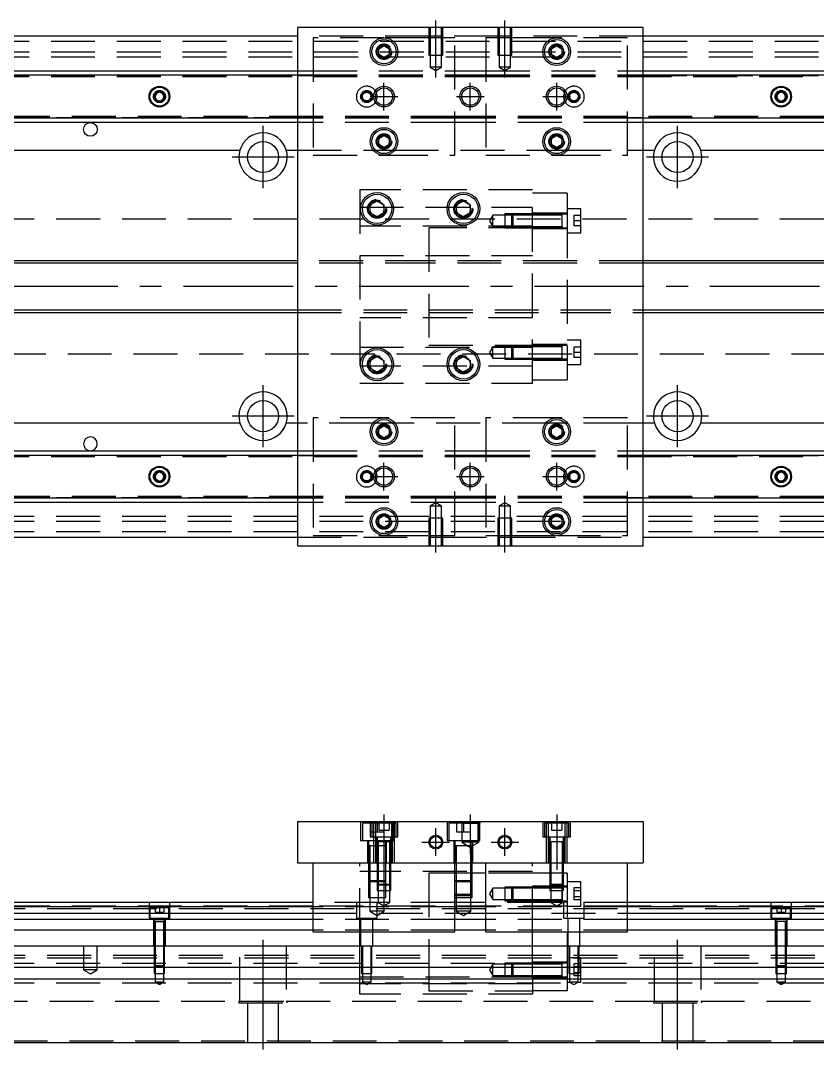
# Model space of a CAD drawing. Extents: x -11 to 902, y -261 to 77.
# Drawn here: x 219.8 to 450.5, y -220.8 to 77 of the extents above; entities that cross this region are included whole.
import ezdxf

# ---------------------------------------------------------------- set-up
doc = ezdxf.new("R2010")
doc.units = 0
doc.linetypes.add('CENTER', pattern=[50.8, 31.75, -6.35, 6.35, -6.35])
doc.linetypes.add('DASHED', pattern=[19.05, 12.7, -6.35])
doc.layers.get('0').update_dxf_attribs({"linetype": 'CONTINUOUS'})
doc.layers.add('CENTER', color=1, linetype='CENTER')

msp = doc.modelspace()

# ---------------------------------------------------------------- linework, layer by layer
at = {"color": 7, "linetype": 'CONTINUOUS'}
for p, q in [((400, 75), (300, 75)), ((300, 75), (300, -75)), ((400, -75), (400, 75)), ((300, 72.5), (0, 72.5)), ((700, 72.5), (400, 72.5)), ((323.5, 68.866026), (325, 69.73205)), ((323.5, 67.133974), (323.5, 68.866026)), ((325, 69.73205), (326.5, 68.866026)), ((326.5, 68.866026), (326.5, 67.133974)), ((373.5, 68.866026), (375, 69.73205)), ((373.5, 67.133974), (373.5, 68.866026)), ((375, 69.73205), (376.5, 68.866026)), ((376.5, 68.866026), (376.5, 67.133974)), ((325, 66.26795), (323.5, 67.133974)), ((326.5, 67.133974), (325, 66.26795)), ((375, 66.26795), (373.5, 67.133974)), ((376.5, 67.133974), (375, 66.26795)), ((0, 62.5), (300, 62.5)), ((0, 61.247728), (300, 61.247728)), ((400, 62.5), (700, 62.5)), ((400, 61.247728), (700, 61.247728)), ((258.75, 55.721688), (260, 56.443376)), ((258.75, 54.278312), (258.75, 55.721688)), ((260, 53.556624), (258.75, 54.278312)), ((260, 56.443376), (261.25, 55.721688)), ((261.25, 54.278312), (260, 53.556624)), ((261.25, 55.721688), (261.25, 54.278312)), ((438.75, 55.721688), (440, 56.443376)), ((438.75, 54.278312), (438.75, 55.721688)), ((440, 53.556624), (438.75, 54.278312)), ((440, 56.443376), (441.25, 55.721688)), ((441.25, 54.278312), (440, 53.556624)), ((441.25, 55.721688), (441.25, 54.278312)), ((300, 48.752272), (0, 48.752272)), ((700, 48.752272), (400, 48.752272)), ((300, 47.5), (0, 47.5)), ((700, 47.5), (400, 47.5)), ((323.5, 42.866026), (325, 43.73205)), ((323.5, 41.133974), (323.5, 42.866026)), ((325, 43.73205), (326.5, 42.866026)), ((326.5, 42.866026), (326.5, 41.133974)), ((373.5, 42.866026), (375, 43.73205)), ((373.5, 41.133974), (373.5, 42.866026)), ((375, 43.73205), (376.5, 42.866026)), ((376.5, 42.866026), (376.5, 41.133974)), ((176.708204, 39.5), (283.291796, 39.5)), ((296.708204, 39.5), (300, 39.5)), ((325, 40.26795), (323.5, 41.133974)), ((326.5, 41.133974), (325, 40.26795)), ((375, 40.26795), (373.5, 41.133974)), ((376.5, 41.133974), (375, 40.26795)), ((400, 39.5), (403.291796, 39.5)), ((416.708204, 39.5), (523.291796, 39.5)), ((321, 23.6547), (323, 24.809402)), ((323, 24.809402), (325, 23.6547)), ((346, 23.6547), (348, 24.809402)), ((348, 24.809402), (350, 23.6547)), ((321, 21.3453), (321, 23.6547)), ((323, 20.190598), (321, 21.3453)), ((325, 21.3453), (323, 20.190598)), ((325, 23.6547), (325, 21.3453)), ((346, 21.3453), (346, 23.6547)), ((348, 20.190598), (346, 21.3453)), ((350, 21.3453), (348, 20.190598)), ((350, 23.6547), (350, 21.3453)), ((300, 7.5), (40.5, 7.5)), ((650, 7.5), (400, 7.5)), ((40.5, -7.5), (300, -7.5)), ((400, -7.5), (650, -7.5)), ((321, -21.3453), (323, -20.190598)), ((323, -20.190598), (325, -21.3453)), ((346, -21.3453), (348, -20.190598)), ((348, -20.190598), (350, -21.3453)), ((321, -23.6547), (321, -21.3453)), ((323, -24.809402), (321, -23.6547)), ((325, -23.6547), (323, -24.809402)), ((325, -21.3453), (325, -23.6547)), ((346, -23.6547), (346, -21.3453)), ((348, -24.809402), (346, -23.6547)), ((350, -23.6547), (348, -24.809402)), ((350, -21.3453), (350, -23.6547)), ((283.291796, -39.5), (176.708204, -39.5)), ((300, -39.5), (296.708204, -39.5)), ((323.5, -41.133974), (325, -40.26795)), ((323.5, -42.866026), (323.5, -41.133974)), ((325, -40.26795), (326.5, -41.133974)), ((326.5, -41.133974), (326.5, -42.866026)), ((373.5, -41.133974), (375, -40.26795)), ((373.5, -42.866026), (373.5, -41.133974)), ((375, -40.26795), (376.5, -41.133974)), ((376.5, -41.133974), (376.5, -42.866026)), ((403.291796, -39.5), (400, -39.5)), ((523.291796, -39.5), (416.708204, -39.5)), ((325, -43.73205), (323.5, -42.866026)), ((326.5, -42.866026), (325, -43.73205)), ((375, -43.73205), (373.5, -42.866026)), ((376.5, -42.866026), (375, -43.73205)), ((0, -47.5), (300, -47.5)), ((400, -47.5), (700, -47.5)), ((0, -48.752272), (300, -48.752272)), ((400, -48.752272), (700, -48.752272)), ((258.75, -54.278312), (260, -53.556624)), ((260, -53.556624), (261.25, -54.278312)), ((438.75, -54.278312), (440, -53.556624)), ((440, -53.556624), (441.25, -54.278312)), ((258.75, -55.721688), (258.75, -54.278312)), ((260, -56.443376), (258.75, -55.721688)), ((261.25, -55.721688), (260, -56.443376)), ((261.25, -54.278312), (261.25, -55.721688)), ((438.75, -55.721688), (438.75, -54.278312)), ((440, -56.443376), (438.75, -55.721688)), ((441.25, -55.721688), (440, -56.443376)), ((441.25, -54.278312), (441.25, -55.721688)), ((300, -61.247728), (0, -61.247728)), ((300, -62.5), (0, -62.5)), ((700, -61.247728), (400, -61.247728)), ((700, -62.5), (400, -62.5)), ((323.5, -67.133974), (325, -66.26795)), ((323.5, -68.866026), (323.5, -67.133974)), ((325, -66.26795), (326.5, -67.133974)), ((326.5, -67.133974), (326.5, -68.866026)), ((373.5, -67.133974), (375, -66.26795)), ((373.5, -68.866026), (373.5, -67.133974)), ((375, -66.26795), (376.5, -67.133974)), ((376.5, -67.133974), (376.5, -68.866026)), ((325, -69.73205), (323.5, -68.866026)), ((326.5, -68.866026), (325, -69.73205)), ((375, -69.73205), (373.5, -68.866026)), ((376.5, -68.866026), (375, -69.73205)), ((0, -72.5), (300, -72.5)), ((400, -72.5), (700, -72.5)), ((300, -75), (400, -75)), ((300, -154.8), (400, -154.8)), ((300, -154.8), (300, -166.8)), ((400, -154.8), (400, -166.8)), ((300, -166.8), (400, -166.8)), ((304.5, -186.8), (304.5, -166.8)), ((345.5, -186.8), (345.5, -166.8)), ((354.5, -186.8), (354.5, -166.8)), ((395.5, -186.8), (395.5, -166.8)), ((304.5, -178.3), (0, -178.3)), ((354.5, -178.3), (345.5, -178.3)), ((700, -178.3), (395.5, -178.3)), ((304.5, -179.552272), (0, -179.552272)), ((0, -181.32668), (304.5, -181.32668)), ((354.5, -179.552272), (345.5, -179.552272)), ((345.5, -181.32668), (354.5, -181.32668)), ((700, -179.552272), (395.5, -179.552272)), ((395.5, -181.32668), (700, -181.32668)), ((304.5, -183.223076), (0, -183.223076)), ((354.5, -183.223076), (345.5, -183.223076)), ((700, -183.223076), (395.5, -183.223076)), ((304.5, -186.277372), (0, -186.277372)), ((304.5, -186.8), (345.5, -186.8)), ((354.5, -186.277372), (345.5, -186.277372)), ((354.5, -186.8), (395.5, -186.8)), ((700, -186.277372), (395.5, -186.277372)), ((0, -190.8), (700, -190.8)), ((700, -197.1), (0, -197.1)), ((700, -200.5), (0, -200.5)), ((0, -218.8), (700, -218.8))]:
    msp.add_line(p, q, dxfattribs=at)
at = {"color": 3, "linetype": 'DASHED'}
for p, q in [((338.000006, 75), (338.000006, 67)), ((338.35, 75), (338.35, 67)), ((341.65, 67), (341.65, 75)), ((341.999994, 67), (341.999994, 75)), ((358.000006, 75), (358.000006, 67)), ((358.35, 75), (358.35, 67)), ((361.65, 67), (361.65, 75)), ((361.999994, 67), (361.999994, 75)), ((338.000006, 72.5), (300, 72.5)), ((304.5, 72), (304.5, 38)), ((325, 72), (304.5, 72)), ((338.000006, 72), (325, 72)), ((341.999994, 72.5), (338.000006, 72.5)), ((341.999994, 72), (338.000006, 72)), ((358.000006, 72.5), (341.999994, 72.5)), ((345.5, 72), (341.999994, 72)), ((345.5, 38), (345.5, 72)), ((354.5, 72), (354.5, 38)), ((358.000006, 72), (354.5, 72)), ((361.999994, 72.5), (358.000006, 72.5)), ((361.999994, 72), (358.000006, 72)), ((400, 72.5), (361.999994, 72.5)), ((375, 72), (361.999994, 72)), ((395.5, 72), (375, 72)), ((395.5, 38), (395.5, 72)), ((0, 71), (700, 71)), ((0, 68), (700, 68)), ((0, 66.5), (700, 66.5)), ((326.973226, 68.326156), (327, 68)), ((338.000006, 67), (341.999994, 67)), ((338.35, 67), (338.35, 63.5)), ((341.65, 63.5), (341.65, 67)), ((358.000006, 67), (361.999994, 67)), ((358.35, 67), (358.35, 63.5)), ((361.65, 63.5), (361.65, 67)), ((376.973226, 68.326156), (377, 68)), ((341.65, 63.5), (338.35, 63.5)), ((338.35, 63.5), (340, 62.547372)), ((340, 62.547372), (341.65, 63.5)), ((361.65, 63.5), (358.35, 63.5)), ((358.35, 63.5), (360, 62.547372)), ((360, 62.547372), (361.65, 63.5)), ((0, 61.1147), (300, 61.1147)), ((0, 61.1), (304.5, 61.1)), ((0, 60.8), (304.5, 60.8)), ((300, 62.5), (304.5, 62.5)), ((300, 61.247728), (304.5, 61.247728)), ((300, 61.1147), (304.5, 61.1147)), ((304.5, 62.5), (345.5, 62.5)), ((304.5, 61.247728), (345.5, 61.247728)), ((304.5, 61.1147), (345.5, 61.1147)), ((304.5, 61.1), (345.5, 61.1)), ((304.5, 60.8), (345.5, 60.8)), ((345.5, 62.5), (354.5, 62.5)), ((345.5, 61.247728), (354.5, 61.247728)), ((345.5, 61.1147), (354.5, 61.1147)), ((345.5, 61.1), (354.5, 61.1)), ((345.5, 60.8), (354.5, 60.8)), ((354.5, 62.5), (395.5, 62.5)), ((354.5, 61.247728), (395.5, 61.247728)), ((354.5, 61.1147), (395.5, 61.1147)), ((354.5, 61.1), (395.5, 61.1)), ((354.5, 60.8), (395.5, 60.8)), ((395.5, 62.5), (400, 62.5)), ((395.5, 61.247728), (400, 61.247728)), ((395.5, 61.1147), (400, 61.1147)), ((395.5, 61.1), (700, 61.1)), ((395.5, 60.8), (700, 60.8)), ((400, 61.1147), (700, 61.1147)), ((258.5, 55), (258.52041, 55.24661)), ((441.477374, 55.25955), (441.5, 55)), ((304.5, 49.2), (0, 49.2)), ((304.5, 48.9), (0, 48.9)), ((300, 48.8853), (0, 48.8853)), ((304.5, 48.8853), (300, 48.8853)), ((304.5, 48.752272), (300, 48.752272)), ((345.5, 49.2), (304.5, 49.2)), ((345.5, 48.9), (304.5, 48.9)), ((345.5, 48.8853), (304.5, 48.8853)), ((345.5, 48.752272), (304.5, 48.752272)), ((354.5, 49.2), (345.5, 49.2)), ((354.5, 48.9), (345.5, 48.9)), ((354.5, 48.8853), (345.5, 48.8853)), ((354.5, 48.752272), (345.5, 48.752272)), ((395.5, 49.2), (354.5, 49.2)), ((395.5, 48.9), (354.5, 48.9)), ((395.5, 48.8853), (354.5, 48.8853)), ((395.5, 48.752272), (354.5, 48.752272)), ((700, 49.2), (395.5, 49.2)), ((700, 48.9), (395.5, 48.9)), ((400, 48.8853), (395.5, 48.8853)), ((400, 48.752272), (395.5, 48.752272)), ((700, 48.8853), (400, 48.8853)), ((304.5, 47.5), (300, 47.5)), ((345.5, 47.5), (304.5, 47.5)), ((354.5, 47.5), (345.5, 47.5)), ((395.5, 47.5), (354.5, 47.5)), ((400, 47.5), (395.5, 47.5)), ((326.973226, 42.326156), (327, 42)), ((373, 42), (373.030168, 42.346066)), ((300, 39.5), (321.877502, 39.5)), ((321.877502, 39.5), (322.55051, 39.5)), ((322.55051, 39.5), (327.44949, 39.5)), ((327.44949, 39.5), (328.122498, 39.5)), ((328.122498, 39.5), (371.877502, 39.5)), ((371.877502, 39.5), (372.55051, 39.5)), ((372.55051, 39.5), (377.44949, 39.5)), ((377.44949, 39.5), (378.122498, 39.5)), ((378.122498, 39.5), (395.5, 39.5)), ((395.5, 39.5), (400, 39.5)), ((304.5, 38), (325, 38)), ((325, 38), (345.5, 38)), ((354.5, 38), (375, 38)), ((375, 38), (395.5, 38)), ((318, 28), (318, -28)), ((368, 28), (318, 28)), ((368, -28), (368, 28)), ((378, 27), (368, 27)), ((378, 27), (378, 20.976176)), ((318, 23), (368, 23)), ((325.483582, 22.786038), (325.5, 22.5)), ((350.483582, 22.786038), (350.5, 22.5)), ((360, 21.052554), (360, 17.052564)), ((362.35, 21.052554), (360, 21.052554)), ((362.35, 21.052558), (362, 20.702558)), ((362.35, 21.052558), (362.35, 17.052558)), ((368, 21.052554), (362.35, 21.052554)), ((378, 21.302558), (368, 21.302558)), ((376.605, 21.052558), (368, 21.052556)), ((378, 20.976176), (368, 20.976176)), ((378, 21.052558), (376.595, 21.052558)), ((376.6, 17.052554), (376.6, 21.052564)), ((376.6, 17.052554), (376.6, 21.052564)), ((376.6, 20.702558), (376.6, 21.052564)), ((376.6, 20.836098), (376.6, 21.052558)), ((376.6, 21.052558), (376.6, 20.835892)), ((382, 22.552558), (378, 22.552558)), ((378, 20.976176), (378, -20.976176)), ((382, 15.552558), (382, 22.552558)), ((700, 19.5), (61.969694, 19.5)), ((356.5, 20.702558), (355.547372, 19.052558)), ((355.547372, 19.052558), (356.5, 17.402558)), ((356.5, 17.402558), (356.5, 20.702558)), ((360, 20.702558), (356.5, 20.702558)), ((362, 20.702558), (360, 20.702558)), ((362, 17.402558), (362, 20.702558)), ((368, 20.702558), (362, 20.702558)), ((368, 20.702558), (362, 20.702558)), ((376.6, 20.702558), (368, 20.702558)), ((376.6, 17.26902), (376.6, 20.836098)), ((376.6, 17.402558), (376.6, 20.702558)), ((380, 20.552558), (380, 19.052558)), ((382, 20.552558), (380, 20.552558)), ((382, 19.052558), (380, 19.052558)), ((380, 19.052558), (380, 17.552558)), ((368, 17.5), (318, 17.5)), ((338, 17), (338, -17)), ((368, 17), (338, 17)), ((356.5, 17.402558), (360, 17.402558)), ((360, 17.402558), (362, 17.402558)), ((360, 17.052564), (362.35, 17.052564)), ((362, 17.402558), (368, 17.402558)), ((362, 17.402558), (362.35, 17.052558)), ((362, 17.402558), (368, 17.402558)), ((362.35, 17.052564), (368, 17.052564)), ((368, 17.402558), (376.6, 17.402558)), ((368, 17.052562), (376.605, 17.052558)), ((368, 16.802558), (378, 16.802558)), ((376.595, 17.052558), (378, 17.052558)), ((376.6, 17.052554), (376.6, 17.402558)), ((376.6, 17.269268), (376.6, 17.052558)), ((376.6, 17.052558), (376.6, 17.26902)), ((378, 15.552558), (382, 15.552558)), ((382, 17.552558), (380, 17.552558)), ((318, 9), (368, 9)), ((338, 7.5), (300, 7.5)), ((338, 6.75), (300, 6.75)), ((378, 7.5), (338, 7.5)), ((378, 6.75), (338, 6.75)), ((400, 7.5), (378, 7.5)), ((400, 6.75), (378, 6.75)), ((300, -6.75), (338, -6.75)), ((300, -7.5), (338, -7.5)), ((338, -6.75), (378, -6.75)), ((338, -7.5), (378, -7.5)), ((378, -6.75), (400, -6.75)), ((378, -7.5), (400, -7.5)), ((368, -9), (318, -9)), ((318, -17.5), (368, -17.5)), ((338, -17), (368, -17)), ((356.5, -17.402558), (355.547372, -19.052558)), ((356.5, -20.702558), (356.5, -17.402558)), ((360, -17.402558), (356.5, -17.402558)), ((360, -17.052564), (360, -21.052554)), ((362.35, -17.052564), (360, -17.052564)), ((362, -17.402558), (360, -17.402558)), ((362.35, -17.052558), (362, -17.402558)), ((362, -20.702558), (362, -17.402558)), ((368, -17.402558), (362, -17.402558)), ((368, -17.402558), (362, -17.402558)), ((362.35, -17.052558), (362.35, -21.052558)), ((368, -17.052564), (362.35, -17.052564)), ((378, -16.802558), (368, -16.802558)), ((376.605, -17.052558), (368, -17.052562)), ((376.6, -17.402558), (368, -17.402558)), ((378, -17.052558), (376.595, -17.052558)), ((376.6, -21.052564), (376.6, -17.052554)), ((376.6, -17.402558), (376.6, -17.052554)), ((376.6, -17.26902), (376.6, -17.052558)), ((376.6, -17.052558), (376.6, -17.269226)), ((376.6, -20.836098), (376.6, -17.26902)), ((376.6, -20.702558), (376.6, -17.402558)), ((382, -15.552558), (378, -15.552558)), ((380, -17.552558), (380, -19.052558)), ((382, -17.552558), (380, -17.552558)), ((382, -22.552558), (382, -15.552558)), ((61.969694, -19.5), (700, -19.5)), ((355.547372, -19.052558), (356.5, -20.702558)), ((356.5, -20.702558), (360, -20.702558)), ((360, -20.702558), (362, -20.702558)), ((362, -20.702558), (368, -20.702558)), ((362, -20.702558), (362.35, -21.052558)), ((362, -20.702558), (368, -20.702558)), ((368, -20.702558), (376.6, -20.702558)), ((376.6, -21.052564), (376.6, -20.702558)), ((376.6, -20.83585), (376.6, -21.052558)), ((376.6, -21.052558), (376.6, -20.836098)), ((382, -19.052558), (380, -19.052558)), ((380, -19.052558), (380, -20.552558)), ((382, -20.552558), (380, -20.552558)), ((368, -23), (318, -23)), ((325.483582, -22.213962), (325.5, -22.5)), ((350.483582, -22.213962), (350.5, -22.5)), ((360, -21.052554), (362.35, -21.052554)), ((362.35, -21.052554), (368, -21.052554)), ((378, -20.976176), (368, -20.976176)), ((378, -20.976176), (368, -20.976176)), ((368, -21.052556), (376.605, -21.052558)), ((368, -21.302558), (378, -21.302558)), ((376.595, -21.052558), (378, -21.052558)), ((378, -20.976176), (378, -27)), ((378, -22.552558), (382, -22.552558)), ((318, -28), (368, -28)), ((368, -27), (378, -27)), ((304.5, -38), (304.5, -72)), ((325, -38), (304.5, -38)), ((345.5, -38), (325, -38)), ((345.5, -72), (345.5, -38)), ((375, -38), (354.5, -38)), ((354.5, -38), (354.5, -72)), ((395.5, -38), (375, -38)), ((395.5, -72), (395.5, -38)), ((321.877502, -39.5), (300, -39.5)), ((322.55051, -39.5), (321.877502, -39.5)), ((327.44949, -39.5), (322.55051, -39.5)), ((326.973226, -41.673844), (327, -42)), ((328.122498, -39.5), (327.44949, -39.5)), ((371.877502, -39.5), (328.122498, -39.5)), ((372.55051, -39.5), (371.877502, -39.5)), ((377.44949, -39.5), (372.55051, -39.5)), ((376.973226, -41.673844), (377, -42)), ((378.122498, -39.5), (377.44949, -39.5)), ((395.5, -39.5), (378.122498, -39.5)), ((400, -39.5), (395.5, -39.5)), ((300, -47.5), (304.5, -47.5)), ((304.5, -47.5), (345.5, -47.5)), ((345.5, -47.5), (354.5, -47.5)), ((354.5, -47.5), (395.5, -47.5)), ((395.5, -47.5), (400, -47.5)), ((0, -48.8853), (300, -48.8853)), ((0, -48.9), (304.5, -48.9)), ((0, -49.2), (304.5, -49.2)), ((300, -48.752272), (304.5, -48.752272)), ((300, -48.8853), (304.5, -48.8853)), ((304.5, -48.752272), (345.5, -48.752272)), ((304.5, -48.8853), (345.5, -48.8853)), ((304.5, -48.9), (345.5, -48.9)), ((304.5, -49.2), (345.5, -49.2)), ((345.5, -48.752272), (354.5, -48.752272)), ((345.5, -48.8853), (354.5, -48.8853)), ((345.5, -48.9), (354.5, -48.9)), ((345.5, -49.2), (354.5, -49.2)), ((354.5, -48.752272), (395.5, -48.752272)), ((354.5, -48.8853), (395.5, -48.8853)), ((354.5, -48.9), (395.5, -48.9)), ((354.5, -49.2), (395.5, -49.2)), ((395.5, -48.752272), (400, -48.752272)), ((395.5, -48.8853), (400, -48.8853)), ((395.5, -48.9), (700, -48.9)), ((395.5, -49.2), (700, -49.2)), ((400, -48.8853), (700, -48.8853)), ((258.5, -55), (258.52041, -54.75339)), ((441.477374, -54.74045), (441.5, -55)), ((304.5, -60.8), (0, -60.8)), ((304.5, -61.1), (0, -61.1)), ((300, -61.1147), (0, -61.1147)), ((304.5, -61.1147), (300, -61.1147)), ((304.5, -61.247728), (300, -61.247728)), ((304.5, -62.5), (300, -62.5)), ((345.5, -60.8), (304.5, -60.8)), ((345.5, -61.1), (304.5, -61.1)), ((345.5, -61.1147), (304.5, -61.1147)), ((345.5, -61.247728), (304.5, -61.247728)), ((345.5, -62.5), (304.5, -62.5)), ((354.5, -60.8), (345.5, -60.8)), ((354.5, -61.1), (345.5, -61.1)), ((354.5, -61.1147), (345.5, -61.1147)), ((354.5, -61.247728), (345.5, -61.247728)), ((354.5, -62.5), (345.5, -62.5)), ((395.5, -60.8), (354.5, -60.8)), ((395.5, -61.1), (354.5, -61.1)), ((395.5, -61.1147), (354.5, -61.1147)), ((395.5, -61.247728), (354.5, -61.247728)), ((395.5, -62.5), (354.5, -62.5)), ((700, -60.8), (395.5, -60.8)), ((700, -61.1), (395.5, -61.1)), ((400, -61.1147), (395.5, -61.1147)), ((400, -61.247728), (395.5, -61.247728)), ((400, -62.5), (395.5, -62.5)), ((700, -61.1147), (400, -61.1147)), ((340, -62.547372), (338.35, -63.5)), ((338.35, -63.5), (340, -63.5)), ((338.35, -63.5), (338.35, -67)), ((341.65, -63.5), (340, -62.547372)), ((340, -63.5), (341.65, -63.5)), ((341.65, -67), (341.65, -63.5)), ((360, -62.547372), (358.35, -63.5)), ((358.35, -63.5), (360, -63.5)), ((358.35, -63.5), (358.35, -67)), ((361.65, -63.5), (360, -62.547372)), ((360, -63.5), (361.65, -63.5)), ((361.65, -67), (361.65, -63.5)), ((700, -66.5), (0, -66.5)), ((700, -68), (0, -68)), ((326.973226, -67.673844), (327, -68)), ((341.999994, -67), (338.000006, -67)), ((338.000006, -67), (338.000006, -75)), ((338.35, -67), (338.35, -75)), ((341.65, -75), (341.65, -67)), ((341.999994, -75), (341.999994, -67)), ((361.999994, -67), (358.000006, -67)), ((358.000006, -67), (358.000006, -75)), ((358.35, -67), (358.35, -75)), ((361.65, -75), (361.65, -67)), ((361.999994, -75), (361.999994, -67)), ((376.973226, -67.673844), (377, -68)), ((700, -71), (0, -71)), ((300, -72.5), (338.000006, -72.5)), ((304.5, -72), (325, -72)), ((325, -72), (338.000006, -72)), ((338.000006, -72), (341.999994, -72)), ((338.000006, -72.5), (341.999994, -72.5)), ((341.999994, -72), (345.5, -72)), ((341.999994, -72.5), (358.000006, -72.5)), ((354.5, -72), (358.000006, -72)), ((358.000006, -72), (361.999994, -72)), ((358.000006, -72.5), (361.999994, -72.5)), ((361.999994, -72), (375, -72)), ((361.999994, -72.5), (400, -72.5)), ((375, -72), (395.5, -72)), ((318.25, -154.8), (318.25, -160.3)), ((321, -154.8), (321, -159.3)), ((322.000006, -154.8), (322.000006, -155.3)), ((322.5, -154.8), (322.5, -166.8)), ((327.5, -166.8), (327.5, -154.8)), ((327.75, -160.3), (327.75, -154.8)), ((327.999994, -155.3), (327.999994, -154.8)), ((329, -159.3), (329, -154.8)), ((343.25, -154.8), (343.25, -160.3)), ((347.5, -155.3), (347, -154.8)), ((352.5, -155.3), (353, -154.8)), ((352.75, -160.3), (352.75, -154.8)), ((371, -154.8), (371, -159.3)), ((372.000006, -154.8), (372.000006, -155.3)), ((372.5, -154.8), (372.5, -166.8)), ((377.5, -166.8), (377.5, -154.8)), ((377.999994, -155.3), (377.999994, -154.8)), ((379, -159.3), (379, -154.8)), ((321.5, -155.3), (318.75, -155.3)), ((318.75, -155.3), (318.75, -160.3)), ((321, -157.8), (323, -157.8)), ((328.5, -155.3), (321.5, -155.3)), ((321.5, -155.3), (321.5, -159.3)), ((322.000006, -155.3), (322.000006, -159.3)), ((323, -155.3), (323, -157.8)), ((323, -157.8), (325, -157.8)), ((323.5, -155.3), (323.5, -157.3)), ((323.5, -157.3), (325, -157.3)), ((325, -155.3), (325, -157.3)), ((325, -157.3), (326.5, -157.3)), ((325, -157.3), (325, -157.8)), ((326.5, -155.3), (326.5, -157.3)), ((327.25, -159.3), (327.25, -155.3)), ((327.999994, -159.3), (327.999994, -155.3)), ((328.5, -159.3), (328.5, -155.3)), ((352.25, -155.3), (343.75, -155.3)), ((343.75, -155.3), (343.75, -160.3)), ((346, -155.3), (346, -157.8)), ((346, -157.8), (348, -157.8)), ((347.5, -155.3), (347.5, -160.8)), ((347.5, -155.3), (352.5, -155.3)), ((348, -155.3), (348, -157.8)), ((348, -157.8), (350, -157.8)), ((350, -155.3), (350, -157.8)), ((352.25, -160.3), (352.25, -155.3)), ((352.5, -160.8), (352.5, -155.3)), ((378.5, -155.3), (371.5, -155.3)), ((371.5, -155.3), (371.5, -159.3)), ((372.000006, -155.3), (372.000006, -159.3)), ((373.5, -155.3), (373.5, -157.3)), ((373.5, -157.3), (375, -157.3)), ((375, -155.3), (375, -157.3)), ((375, -157.3), (376.5, -157.3)), ((376.5, -155.3), (376.5, -157.3)), ((377.999994, -159.3), (377.999994, -155.3)), ((378.5, -159.3), (378.5, -155.3)), ((318.25, -160.3), (327.75, -160.3)), ((320.25, -160.3), (320.25, -166.8)), ((320.5, -160.3), (320.5, -161.9)), ((321, -159.3), (329, -159.3)), ((322.000006, -159.3), (322.000006, -166.8)), ((322.75, -159.3), (322.75, -166.8)), ((327.000006, -160.7), (322.999994, -160.7)), ((327.000006, -160.7), (322.999994, -160.7)), ((327.000006, -160.7), (322.999994, -160.7)), ((323, -159.3), (323, -160.7)), ((323, -160.695), (323, -160.7)), ((323.216708, -160.7), (323, -160.7)), ((323, -160.7), (323, -166.8)), ((323, -160.7), (323, -160.705)), ((326.783332, -160.7), (323.216708, -160.7)), ((323.35, -160.7), (323.35, -166.8)), ((325.5, -160.7), (325.5, -160.3)), ((325.5, -161.9), (325.5, -160.7)), ((325.75, -166.8), (325.75, -160.3)), ((326.65, -166.8), (326.65, -160.7)), ((327, -160.7), (326.783332, -160.7)), ((327, -160.7), (327, -159.3)), ((327, -160.7), (327, -160.695)), ((327, -166.8), (327, -160.7)), ((327, -160.705), (327, -160.7)), ((327.25, -166.8), (327.25, -159.3)), ((327.999994, -166.8), (327.999994, -159.3)), ((343.25, -160.3), (352.75, -160.3)), ((345.25, -160.3), (345.25, -166.8)), ((345.5, -160.3), (345.5, -161.9)), ((352.5, -160.8), (347.5, -160.8)), ((347.5, -160.8), (350, -162.243376)), ((350, -162.243376), (352.5, -160.8)), ((350.5, -161.9), (350.5, -160.3)), ((350.75, -166.8), (350.75, -160.3)), ((371, -159.3), (379, -159.3)), ((372.000006, -159.3), (372.000006, -166.8)), ((372.75, -159.3), (372.75, -166.8)), ((377.000006, -160.7), (372.999994, -160.7)), ((377.000006, -160.7), (372.999994, -160.7)), ((377.000006, -160.7), (372.999994, -160.7)), ((377.000006, -160.7), (372.999994, -160.7)), ((373, -159.3), (373, -160.7)), ((373, -160.695), (373, -160.7)), ((373, -160.7), (373.216462, -160.7)), ((373.216708, -160.7), (373, -160.7)), ((373, -160.7), (373, -160.705)), ((373, -160.7), (373, -166.8)), ((376.783332, -160.7), (373.216708, -160.7)), ((373.35, -160.7), (373.35, -166.8)), ((376.65, -166.8), (376.65, -160.7)), ((377, -160.7), (376.783332, -160.7)), ((376.783538, -160.7), (377, -160.7)), ((377, -160.7), (377, -159.3)), ((377, -160.7), (377, -160.695)), ((377, -160.705), (377, -160.7)), ((377, -166.8), (377, -160.7)), ((377.25, -166.8), (377.25, -159.3)), ((377.999994, -166.8), (377.999994, -159.3)), ((325.500006, -161.9), (320.499994, -161.9)), ((322.000006, -161.9), (320.499994, -161.9)), ((320.5, -161.895), (320.5, -161.9)), ((320.5, -161.9), (320.757448, -161.9)), ((320.757468, -161.9), (320.5, -161.9)), ((320.5, -161.9), (320.5, -161.905)), ((320.5, -161.9), (320.5, -166.8)), ((321.999766, -161.9), (320.757468, -161.9)), ((320.9, -161.9), (320.9, -166.8)), ((323, -161.9), (321.999766, -161.9)), ((323, -161.9), (322.000006, -161.9)), ((323.35, -161.9), (323, -161.9)), ((323.350064, -161.9), (323, -161.9)), ((325.500006, -161.9), (323.35, -161.9)), ((325.242552, -161.9), (323.350064, -161.9)), ((325.1, -166.8), (325.1, -161.9)), ((325.5, -161.9), (325.242552, -161.9)), ((325.242602, -161.9), (325.5, -161.9)), ((325.5, -161.9), (325.5, -161.895)), ((325.5, -161.905), (325.5, -161.9)), ((325.5, -166.8), (325.5, -161.9)), ((350.500006, -161.9), (345.499994, -161.9)), ((350.500006, -161.9), (345.499994, -161.9)), ((345.5, -161.895), (345.5, -161.9)), ((345.5, -161.9), (345.757448, -161.9)), ((345.757468, -161.9), (345.5, -161.9)), ((345.5, -161.9), (345.5, -166.8)), ((345.5, -161.9), (345.5, -161.905)), ((350.242552, -161.9), (345.757468, -161.9)), ((345.9, -161.9), (345.9, -166.8)), ((350.1, -166.8), (350.1, -161.9)), ((350.5, -161.9), (350.242552, -161.9)), ((350.242602, -161.9), (350.5, -161.9)), ((350.5, -161.9), (350.5, -161.895)), ((350.5, -166.8), (350.5, -161.9)), ((350.5, -161.905), (350.5, -161.9)), ((318, -186.8), (318, -166.8)), ((368, -169.3), (318, -169.3)), ((320.5, -166.8), (320.5, -171.9)), ((320.500006, -166.8), (320.500006, -171.900006)), ((320.9, -166.8), (320.9, -172.3)), ((323, -166.8), (323, -172.95)), ((323.000006, -166.8), (323.000002, -172.95)), ((323.35, -166.8), (323.35, -173.3)), ((325.1, -172.3), (325.1, -166.8)), ((325.499994, -171.900006), (325.499994, -166.8)), ((325.5, -171.9), (325.5, -166.8)), ((326.65, -173.3), (326.65, -166.8)), ((326.999998, -172.95), (326.999994, -166.8)), ((327, -172.95), (327, -166.8)), ((345.9, -166.8), (345.9, -172.3)), ((350.1, -172.3), (350.1, -166.8)), ((350.499994, -171.900006), (350.499994, -166.8)), ((350.5, -171.9), (350.5, -166.8)), ((368, -186.8), (368, -166.8)), ((373, -166.8), (373, -172.95)), ((373.000006, -166.8), (373.000006, -172.950006)), ((373.35, -166.8), (373.35, -173.3)), ((376.65, -173.3), (376.65, -166.8)), ((376.999994, -172.950006), (376.999994, -166.8)), ((377, -172.95), (377, -166.8)), ((320.5, -171.9), (323, -171.9)), ((320.5, -171.9), (320.9, -172.3)), ((320.500006, -171.900006), (320.500006, -176.8)), ((323, -172.3), (320.9, -172.3)), ((320.9, -172.3), (320.9, -176.8)), ((323, -171.9), (323.35, -171.9)), ((323.35, -172.3), (323, -172.3)), ((323.35, -171.9), (325.5, -171.9)), ((325.1, -172.3), (323.35, -172.3)), ((325.1, -172.3), (325.5, -171.9)), ((325.1, -176.8), (325.1, -172.3)), ((325.499994, -173.3), (325.499994, -171.900006)), ((338, -169.8), (338, -200.5)), ((345.5, -169.8), (338, -169.8)), ((345.9, -169.8), (345.5, -169.8)), ((345.5, -171.9), (350.5, -171.9)), ((345.5, -171.9), (345.9, -172.3)), ((350.1, -169.8), (345.9, -169.8)), ((350.1, -172.3), (345.9, -172.3)), ((345.9, -172.3), (345.9, -176.8)), ((350.5, -169.8), (350.1, -169.8)), ((350.1, -172.3), (350.5, -171.9)), ((350.1, -176.8), (350.1, -172.3)), ((350.499994, -176.8), (350.499994, -171.900006)), ((354.5, -169.8), (350.5, -169.8)), ((368, -169.8), (354.5, -169.8)), ((373, -169.8), (368, -169.8)), ((373.35, -169.8), (373, -169.8)), ((376.65, -169.8), (373.35, -169.8)), ((377, -169.8), (376.65, -169.8)), ((378, -169.8), (377, -169.8)), ((378, -169.8), (378, -186.8)), ((382, -172.3), (378, -172.3)), ((382, -179.3), (382, -172.3)), ((323, -172.95), (327, -172.95)), ((323, -172.95), (323.35, -173.3)), ((323.000002, -172.95), (323.000006, -174.8)), ((323.000006, -174.8), (326.999994, -174.8)), ((326.65, -173.3), (323.35, -173.3)), ((323.35, -173.3), (323.35, -174.8)), ((323.35, -174.8), (323.35, -178.3)), ((325.499994, -174.8), (325.499994, -173.3)), ((325.499994, -176.8), (325.499994, -174.8)), ((326.65, -173.3), (327, -172.95)), ((326.65, -174.8), (326.65, -173.3)), ((326.65, -178.3), (326.65, -174.8)), ((326.999994, -174.8), (326.999998, -172.95)), ((356.5, -174.15), (355.547372, -175.8)), ((356.5, -177.45), (356.5, -174.15)), ((360, -174.15), (356.5, -174.15)), ((362.35, -173.800002), (360, -173.800006)), ((360, -173.800006), (360, -177.799994)), ((362, -174.15), (360, -174.15)), ((362.35, -173.8), (362, -174.15)), ((362, -177.45), (362, -174.15)), ((368, -174.15), (362, -174.15)), ((362.35, -173.8), (362.35, -177.8)), ((368, -173.8), (362.35, -173.8)), ((368, -173.800006), (362.35, -173.800002)), ((378, -173.55), (368, -173.55)), ((373.000006, -173.8), (368, -173.8)), ((373.000006, -174.15), (368, -174.15)), ((373, -172.95), (377, -172.95)), ((373, -172.95), (373.35, -173.3)), ((373.000006, -172.950006), (373.000006, -174.8)), ((376.6, -173.8), (373.000006, -173.8)), ((376.6, -174.15), (373.000006, -174.15)), ((373.000006, -174.8), (376.999994, -174.8)), ((376.65, -173.3), (373.35, -173.3)), ((373.35, -173.3), (373.35, -174.8)), ((373.35, -174.8), (373.35, -178.3)), ((376.6, -173.8), (376.595, -173.8)), ((376.6, -174.8), (376.6, -173.799994)), ((376.6, -175.8), (376.6, -173.799994)), ((376.6, -177.800006), (376.6, -173.799994)), ((376.999994, -173.8), (376.6, -173.8)), ((376.605, -173.8), (376.6, -173.8)), ((376.6, -177.800006), (376.6, -174.8)), ((376.65, -173.3), (377, -172.95)), ((376.65, -174.8), (376.65, -173.3)), ((376.65, -178.3), (376.65, -174.8)), ((376.999994, -174.8), (376.999994, -172.950006)), ((378, -173.8), (376.999994, -173.8)), ((380, -174.06795), (380, -174.933974)), ((382, -174.06795), (380, -174.06795)), ((382, -174.933974), (380, -174.933974)), ((380, -174.933974), (380, -176.666026)), ((257, -178.3), (257, -182.8)), ((263, -182.8), (263, -178.3)), ((323.35, -178.3), (304.5, -178.3)), ((317, -178.3), (317, -182.8)), ((320.500006, -176.8), (325.499994, -176.8)), ((320.9, -176.8), (320.9, -180.8)), ((323, -182.8), (323, -178.3)), ((326.65, -178.3), (323.35, -178.3)), ((323.35, -178.3), (325, -179.252628)), ((325, -179.252628), (326.65, -178.3)), ((325.1, -180.8), (325.1, -176.8)), ((345.5, -178.3), (326.65, -178.3)), ((345.5, -175.9), (350.5, -175.9)), ((345.5, -175.9), (345.9, -176.3)), ((345.500006, -176.8), (350.499994, -176.8)), ((350.1, -176.3), (345.9, -176.3)), ((345.9, -176.8), (345.9, -180.8)), ((350.1, -176.3), (350.5, -175.9)), ((350.1, -180.8), (350.1, -176.8)), ((373.35, -178.3), (354.5, -178.3)), ((355.547372, -175.8), (356.5, -177.45)), ((356.5, -177.45), (360, -177.45)), ((360, -177.45), (362, -177.45)), ((360, -177.799994), (362.35, -177.799998)), ((362, -177.45), (368, -177.45)), ((362, -177.45), (362.35, -177.8)), ((362, -177.45), (368, -177.45)), ((362.35, -177.799998), (368, -177.799994)), ((362.35, -177.8), (368, -177.799998)), ((368, -177.45), (376.6, -177.45)), ((368, -177.799998), (376.605, -177.8)), ((368, -178.05), (378, -178.05)), ((376.65, -178.3), (373.35, -178.3)), ((373.35, -178.3), (375, -179.252628)), ((375, -179.252628), (376.65, -178.3)), ((376.595, -177.8), (378, -177.8)), ((395.5, -178.3), (376.65, -178.3)), ((377, -178.3), (377, -182.8)), ((380, -176.666026), (380, -177.53205)), ((382, -176.666026), (380, -176.666026)), ((382, -177.53205), (380, -177.53205)), ((383, -182.8), (383, -178.3)), ((437, -178.3), (437, -182.8)), ((443, -182.8), (443, -178.3)), ((36.995, -180.05), (649.995, -180.05)), ((304.5, -179.3), (40.5, -179.3)), ((262.75, -179.8), (257.25, -179.8)), ((257.25, -179.8), (257.25, -182.8)), ((258.75, -179.8), (258.75, -181.1)), ((258.75, -181.1), (260, -181.1)), ((260, -179.8), (260, -181.1)), ((260, -181.1), (261.25, -181.1)), ((261.25, -179.8), (261.25, -181.1)), ((262.75, -182.8), (262.75, -179.8)), ((338, -179.3), (304.5, -179.3)), ((345.5, -179.552272), (304.5, -179.552272)), ((304.5, -181.32668), (345.5, -181.32668)), ((325.1, -180.8), (320.9, -180.8)), ((320.9, -180.8), (323, -182.012436)), ((323, -182.012436), (325.1, -180.8)), ((378, -179.3), (338, -179.3)), ((350.1, -180.8), (345.9, -180.8)), ((345.9, -180.8), (348, -182.012436)), ((348, -182.012436), (350.1, -180.8)), ((395.5, -179.552272), (354.5, -179.552272)), ((354.5, -181.32668), (395.5, -181.32668)), ((378, -179.3), (382, -179.3)), ((395.5, -179.3), (382, -179.3)), ((650.005, -179.3), (395.5, -179.3)), ((442.75, -179.8), (437.25, -179.8)), ((437.25, -179.8), (437.25, -182.8)), ((438.75, -179.8), (438.75, -181.1)), ((438.75, -181.1), (440, -181.1)), ((440, -179.8), (440, -181.1)), ((440, -181.1), (441.25, -181.1)), ((441.25, -179.8), (441.25, -181.1)), ((442.75, -182.8), (442.75, -179.8)), ((257, -182.8), (263, -182.8)), ((258.25, -182.8), (258.25, -190.8)), ((261.500006, -183.8), (258.499994, -183.8)), ((259.998804, -183.8), (258.499994, -183.8)), ((261.500006, -183.8), (258.499994, -183.8)), ((258.5, -182.8), (258.5, -183.8)), ((258.5, -183.795), (258.5, -183.8)), ((258.5, -183.8), (258.62467, -183.8)), ((258.624678, -183.8), (258.5, -183.8)), ((258.5, -183.8), (258.5, -190.8)), ((258.5, -183.8), (258.5, -183.805)), ((258.62467, -183.8), (261.375392, -183.8)), ((259.998804, -183.8), (258.624678, -183.8)), ((258.75, -183.8), (258.75, -190.8)), ((261.500006, -183.8), (259.998804, -183.8)), ((261.37533, -183.8), (259.998804, -183.8)), ((261.25, -190.8), (261.25, -183.8)), ((261.5, -183.8), (261.37533, -183.8)), ((261.375392, -183.8), (261.5, -183.8)), ((261.5, -183.8), (261.5, -182.8)), ((261.5, -183.8), (261.5, -183.795)), ((261.5, -190.8), (261.5, -183.8)), ((261.5, -183.805), (261.5, -183.8)), ((261.75, -190.8), (261.75, -182.8)), ((345.5, -183.223076), (304.5, -183.223076)), ((317, -182.8), (323, -182.8)), ((318.25, -182.8), (318.25, -190.8)), ((321.75, -190.8), (321.75, -182.8)), ((395.5, -183.223076), (354.5, -183.223076)), ((377, -182.8), (383, -182.8)), ((378.25, -182.8), (378.25, -190.8)), ((381.75, -190.8), (381.75, -182.8)), ((437, -182.8), (443, -182.8)), ((438.25, -182.8), (438.25, -190.8)), ((439.998804, -183.8), (438.499994, -183.8)), ((438.5, -182.8), (438.5, -183.8)), ((438.5, -183.795), (438.5, -183.8)), ((438.624678, -183.8), (438.5, -183.8)), ((438.5, -183.8), (438.5, -183.805)), ((438.5, -183.8), (438.5, -190.8)), ((439.998804, -183.8), (438.624678, -183.8)), ((438.75, -183.8), (438.75, -190.8)), ((441.500006, -183.8), (439.998804, -183.8)), ((441.37533, -183.8), (439.998804, -183.8)), ((441.25, -190.8), (441.25, -183.8)), ((441.5, -183.8), (441.37533, -183.8)), ((441.5, -183.8), (441.5, -182.8)), ((441.5, -183.8), (441.5, -183.795)), ((441.5, -183.805), (441.5, -183.8)), ((441.5, -190.8), (441.5, -183.8)), ((441.75, -190.8), (441.75, -182.8)), ((345.5, -186.277372), (304.5, -186.277372)), ((318, -190.8), (318, -186.8)), ((395.5, -186.277372), (354.5, -186.277372)), ((368, -190.8), (368, -186.8)), ((378, -186.8), (378, -190.8)), ((36.995, -193.55), (649.995, -193.55)), ((238, -190.8), (238, -197.8)), ((242, -197.8), (242, -190.8)), ((258.5, -190.8), (258.5, -196.55)), ((258.500006, -190.8), (258.500002, -196.55)), ((258.75, -190.8), (258.75, -196.8)), ((261.25, -196.8), (261.25, -190.8)), ((261.499998, -196.55), (261.499994, -190.8)), ((261.5, -196.55), (261.5, -190.8)), ((283.291796, -206.8), (283.291796, -190.8)), ((296.708204, -190.8), (296.708204, -206.8)), ((318, -197.1), (318, -190.8)), ((318.500006, -190.8), (318.500006, -197.1)), ((318.75, -190.8), (318.75, -198.8)), ((321.25, -198.8), (321.25, -190.8)), ((321.499994, -197.1), (321.499994, -190.8)), ((368, -197.1), (368, -190.8)), ((378, -190.8), (378, -197.1)), ((378.500006, -190.8), (378.500006, -197.1)), ((378.75, -190.8), (378.75, -198.8)), ((381.25, -198.8), (381.25, -190.8)), ((381.499994, -197.1), (381.499994, -190.8)), ((403.291796, -206.8), (403.291796, -190.8)), ((416.708204, -190.8), (416.708204, -206.8)), ((438.5, -190.8), (438.5, -196.55)), ((438.500006, -190.8), (438.500002, -196.55)), ((438.75, -190.8), (438.75, -196.8)), ((441.25, -196.8), (441.25, -190.8)), ((441.499998, -196.55), (441.499994, -190.8)), ((441.5, -196.55), (441.5, -190.8)), ((700, -195.95), (0, -195.95)), ((36.995, -194.3), (649.995, -194.3)), ((356.5, -196.15), (355.547372, -197.8)), ((356.5, -199.45), (356.5, -196.15)), ((360, -196.15), (356.5, -196.15)), ((362.35, -195.800002), (360, -195.800006)), ((360, -195.800006), (360, -199.799994)), ((362, -196.15), (360, -196.15)), ((362.35, -195.8), (362, -196.15)), ((362, -199.45), (362, -196.15)), ((368, -196.15), (362, -196.15)), ((362.35, -195.8), (362.35, -199.8)), ((368, -195.8), (362.35, -195.8)), ((368, -195.800006), (362.35, -195.800002)), ((378, -195.55), (368, -195.55)), ((376.6, -195.8), (368, -195.8)), ((376.6, -196.15), (368, -196.15)), ((376.6, -195.8), (376.595, -195.8)), ((376.6, -197.1), (376.6, -195.799994)), ((376.6, -197.8), (376.6, -195.799994)), ((376.6, -199.800006), (376.6, -195.799994)), ((376.6, -195.8), (376.6, -196.016668)), ((376.6, -196.016708), (376.6, -195.8)), ((376.605, -195.8), (376.6, -195.8)), ((378, -195.8), (376.6, -195.8)), ((376.6, -197.099824), (376.6, -196.016708)), ((378.500006, -194.3), (378, -194.3)), ((381.499994, -194.3), (378.500006, -194.3)), ((380, -196.06795), (380, -196.933974)), ((382, -196.06795), (380, -196.06795)), ((382, -194.3), (381.499994, -194.3)), ((382, -197.1), (382, -194.3)), ((242, -197.8), (238, -197.8)), ((238, -197.8), (240, -198.9547)), ((240, -198.9547), (242, -197.8)), ((258.5, -196.55), (261.5, -196.55)), ((258.5, -196.55), (258.75, -196.8)), ((258.500002, -196.55), (258.500006, -197.1)), ((258.500006, -197.1), (258.500006, -198.8)), ((258.500006, -198.8), (261.499994, -198.8)), ((261.25, -196.8), (258.75, -196.8)), ((258.75, -196.8), (258.75, -198.8)), ((258.75, -198.8), (258.75, -201.3)), ((261.25, -196.8), (261.5, -196.55)), ((261.25, -198.8), (261.25, -196.8)), ((261.25, -201.3), (261.25, -198.8)), ((261.499994, -197.1), (261.499998, -196.55)), ((261.499994, -198.8), (261.499994, -197.1)), ((318, -199.8), (318, -197.1)), ((318.500006, -197.1), (318.500006, -198.8)), ((318.500006, -198.8), (321.499994, -198.8)), ((318.75, -198.8), (318.75, -201.3)), ((321.25, -201.3), (321.25, -198.8)), ((321.499994, -198.8), (321.499994, -197.1)), ((355.547372, -197.8), (356.5, -199.45)), ((356.5, -199.45), (360, -199.45)), ((360, -199.45), (362, -199.45)), ((362, -199.45), (368, -199.45)), ((362, -199.45), (362.35, -199.8)), ((368, -199.8), (368, -197.1)), ((368, -199.45), (376.6, -199.45)), ((376.6, -197.59999), (376.6, -197.099824)), ((376.6, -197.659954), (376.6, -197.1)), ((376.6, -198.00001), (376.6, -197.59999)), ((376.6, -197.940046), (376.6, -197.659954)), ((376.6, -199.79932), (376.6, -197.940046)), ((376.6, -199.583332), (376.6, -198.00001)), ((378, -197.1), (378, -200.5)), ((378.500006, -197.1), (378.500006, -198.8)), ((378.500006, -198.8), (381.499994, -198.8)), ((378.75, -198.8), (378.75, -201.3)), ((380, -196.933974), (380, -198.666026)), ((382, -196.933974), (380, -196.933974)), ((382, -198.666026), (380, -198.666026)), ((380, -198.666026), (380, -199.53205)), ((381.25, -201.3), (381.25, -198.8)), ((381.499994, -198.8), (381.499994, -197.1)), ((382, -200.5), (382, -197.1)), ((438.5, -196.55), (441.5, -196.55)), ((438.5, -196.55), (438.75, -196.8)), ((438.500002, -196.55), (438.500006, -197.1)), ((438.500006, -197.1), (438.500006, -198.8)), ((438.500006, -198.8), (441.499994, -198.8)), ((441.25, -196.8), (438.75, -196.8)), ((438.75, -196.8), (438.75, -198.8)), ((438.75, -198.8), (438.75, -201.3)), ((441.25, -196.8), (441.5, -196.55)), ((441.25, -198.8), (441.25, -196.8)), ((441.25, -201.3), (441.25, -198.8)), ((441.499994, -197.1), (441.499998, -196.55)), ((441.499994, -198.8), (441.499994, -197.1)), ((700, -201.65), (0, -201.65)), ((261.25, -201.3), (258.75, -201.3)), ((258.75, -201.3), (260, -202.021688)), ((260, -202.021688), (261.25, -201.3)), ((318, -199.8), (368, -199.8)), ((318, -200.5), (318, -199.8)), ((318, -204.8), (318, -200.5)), ((368, -201.808332), (318, -201.808332)), ((321.25, -201.3), (318.75, -201.3)), ((318.75, -201.3), (320, -202.021688)), ((320, -202.021688), (321.25, -201.3)), ((338, -200.5), (338, -203.8)), ((368, -199.8), (368, -200.5)), ((368, -199.8), (376.6, -199.8)), ((368, -200.05), (378, -200.05)), ((368, -200.5), (368, -204.8)), ((376.595, -199.8), (376.6, -199.8)), ((376.6, -199.583292), (376.6, -199.8)), ((376.6, -199.8), (376.6, -199.583332)), ((376.6, -199.800006), (376.6, -199.79932)), ((376.6, -199.8), (376.605, -199.8)), ((376.6, -199.8), (378, -199.8)), ((378, -200.5), (378, -203.8)), ((378, -201.3), (378.75, -201.3)), ((381.25, -201.3), (378.75, -201.3)), ((378.75, -201.3), (380, -202.021688)), ((382, -199.53205), (380, -199.53205)), ((380, -202.021688), (381.25, -201.3)), ((381.25, -201.3), (382, -201.3)), ((382, -201.3), (382, -200.5)), ((441.25, -201.3), (438.75, -201.3)), ((438.75, -201.3), (440, -202.021688)), ((440, -202.021688), (441.25, -201.3)), ((368, -204.8), (318, -204.8)), ((338, -203.8), (368, -203.8)), ((378, -203.8), (368, -203.8)), ((56.708204, -206.8), (283.291796, -206.8)), ((283, -206.8), (283, -207.3)), ((283, -207.3), (297, -207.3)), ((283.291796, -206.8), (296.708204, -206.8)), ((285.5, -207.3), (285.5, -218.8)), ((294.5, -218.8), (294.5, -207.3)), ((296.708204, -206.8), (403.291796, -206.8)), ((297, -207.3), (297, -206.8)), ((403, -206.8), (403, -207.3)), ((403, -207.3), (417, -207.3)), ((403.291796, -206.8), (416.708204, -206.8)), ((405.5, -207.3), (405.5, -218.8)), ((414.5, -218.8), (414.5, -207.3)), ((416.708204, -206.8), (643.291796, -206.8)), ((417, -207.3), (417, -206.8)), ((62.499994, -218.3), (700, -218.3))]:
    msp.add_line(p, q, dxfattribs=at)
at = {"color": 3, "linetype": 'CONTINUOUS'}
for p, q in [((300, 6.75), (40.5, 6.75)), ((650, 6.75), (400, 6.75)), ((40.5, -6.75), (300, -6.75)), ((400, -6.75), (650, -6.75))]:
    msp.add_line(p, q, dxfattribs=at)
at = {"color": 7, "linetype": 'CONTINUOUS'}
for centre, radius in [((325, 68), 4), ((325, 68), 3.5), ((375, 68), 4), ((375, 68), 3.5), ((260, 55), 3), ((260, 55), 2.75), ((325, 55), 2.5), ((350, 55), 3), ((350, 55), 2.5), ((375, 55), 2.5), ((440, 55), 3), ((440, 55), 2.75), ((240, 45.5), 2), ((325, 42), 4), ((325, 42), 3.5), ((375, 42), 4), ((375, 42), 3.5), ((290, 37.5), 4.5), ((410, 37.5), 4.5), ((323, 22.5), 4.75), ((348, 22.5), 4.75), ((323, 22.5), 4.25), ((348, 22.5), 4.25), ((323, -22.5), 4.75), ((348, -22.5), 4.75), ((323, -22.5), 4.25), ((348, -22.5), 4.25), ((290, -37.5), 4.5), ((410, -37.5), 4.5), ((325, -42), 4), ((325, -42), 3.5), ((375, -42), 4), ((375, -42), 3.5), ((260, -55), 3), ((260, -55), 2.75), ((325, -55), 2.5), ((350, -55), 3), ((350, -55), 2.5), ((375, -55), 2.5), ((440, -55), 3), ((440, -55), 2.75), ((325, -68), 4), ((325, -68), 3.5), ((375, -68), 4), ((375, -68), 3.5), ((340, -160.8), 1.65), ((360, -160.8), 1.65)]:
    msp.add_circle(centre, radius, dxfattribs=at)
at = {"color": 3, "linetype": 'DASHED'}
for centre, radius in [((325, 68), 2.25), ((325, 68), 2), ((375, 68), 2.25), ((375, 68), 2), ((260, 55), 1.75), ((320, 55), 1.75), ((380, 55), 1.75), ((440, 55), 1.75), ((260, 55), 1.5), ((320, 55), 1.5), ((320, 55), 1.25), ((380, 55), 1.5), ((380, 55), 1.25), ((440, 55), 1.5), ((325, 42), 2.25), ((325, 42), 2), ((375, 42), 2.25), ((375, 42), 2), ((323, 22.5), 2.75), ((323, 22.5), 2.5), ((348, 22.5), 2.75), ((348, 22.5), 2.5), ((323, -22.5), 2.75), ((323, -22.5), 2.5), ((348, -22.5), 2.75), ((348, -22.5), 2.5), ((325, -42), 2.25), ((325, -42), 2), ((375, -42), 2.25), ((375, -42), 2), ((260, -55), 1.75), ((260, -55), 1.5), ((320, -55), 1.75), ((320, -55), 1.5), ((380, -55), 1.75), ((380, -55), 1.5), ((440, -55), 1.75), ((440, -55), 1.5), ((320, -55), 1.25), ((380, -55), 1.25), ((325, -68), 2.25), ((325, -68), 2), ((375, -68), 2.25), ((375, -68), 2)]:
    msp.add_circle(centre, radius, dxfattribs=at)
at = {"color": 3, "linetype": 'CONTINUOUS'}
for centre, radius in [((325, 55), 3), ((375, 55), 3), ((325, -55), 3), ((375, -55), 3), ((340, -160.8), 2), ((360, -160.8), 2)]:
    msp.add_circle(centre, radius, dxfattribs=at)
at = {"color": 7, "linetype": 'CONTINUOUS'}
for centre, radius, start, end in [((325, 68), 1.65, 155.380023, 180), ((325, 68), 1.65, 144.619977, 155.380023), ((325, 68), 1.65, 95.380023, 144.619977), ((325, 68), 1.65, 84.619977, 95.380023), ((325, 68), 1.65, 35.380023, 84.619977), ((325, 68), 1.65, 24.619977, 35.380023), ((325, 68), 1.65, 335.380023, 24.619977), ((375, 68), 1.65, 155.380023, 180), ((375, 68), 1.65, 144.619977, 155.380023), ((375, 68), 1.65, 95.380023, 144.619977), ((375, 68), 1.65, 84.619977, 95.380023), ((375, 68), 1.65, 35.380023, 84.619977), ((375, 68), 1.65, 24.619977, 35.380023), ((375, 68), 1.65, 335.380023, 24.619977), ((325, 68), 1.65, 180, 204.619977), ((325, 68), 1.65, 204.619977, 215.380023), ((325, 68), 1.65, 215.380023, 264.619977), ((325, 68), 1.65, 264.619977, 275.380023), ((325, 68), 1.65, 275.380023, 324.619977), ((325, 68), 1.65, 324.619977, 335.380023), ((375, 68), 1.65, 180, 204.619977), ((375, 68), 1.65, 204.619977, 215.380023), ((375, 68), 1.65, 215.380023, 264.619977), ((375, 68), 1.65, 264.619977, 275.380023), ((375, 68), 1.65, 275.380023, 324.619977), ((375, 68), 1.65, 324.619977, 335.380023), ((260, 55), 1.25, 120, 180), ((260, 55), 1.25, 180, 240), ((260, 55), 1.25, 60, 120), ((260, 55), 1.25, 240, 300), ((260, 55), 1.25, 0, 60), ((260, 55), 1.25, 300, 0), ((440, 55), 1.25, 120, 180), ((440, 55), 1.25, 180, 240), ((440, 55), 1.25, 60, 120), ((440, 55), 1.25, 240, 300), ((440, 55), 1.25, 0, 60), ((440, 55), 1.25, 300, 0), ((290, 37.5), 7, 16.60155, 163.39845), ((325, 42), 1.65, 155.380023, 180), ((325, 42), 1.65, 180, 204.619977), ((325, 42), 1.65, 144.619977, 155.380023), ((325, 42), 1.65, 95.380023, 144.619977), ((325, 42), 1.65, 84.619977, 95.380023), ((325, 42), 1.65, 35.380023, 84.619977), ((325, 42), 1.65, 24.619977, 35.380023), ((325, 42), 1.65, 335.380023, 24.619977), ((375, 42), 1.65, 155.380023, 180), ((375, 42), 1.65, 180, 204.619977), ((375, 42), 1.65, 144.619977, 155.380023), ((375, 42), 1.65, 95.380023, 144.619977), ((375, 42), 1.65, 84.619977, 95.380023), ((375, 42), 1.65, 35.380023, 84.619977), ((375, 42), 1.65, 24.619977, 35.380023), ((375, 42), 1.65, 335.380023, 24.619977), ((410, 37.5), 7, 16.60155, 163.39845), ((290, 37.5), 7, 163.39845, 16.60155), ((325, 42), 1.65, 204.619977, 215.380023), ((325, 42), 1.65, 215.380023, 264.619977), ((325, 42), 1.65, 264.619977, 275.380023), ((325, 42), 1.65, 275.380023, 324.619977), ((325, 42), 1.65, 324.619977, 335.380023), ((375, 42), 1.65, 204.619977, 215.380023), ((375, 42), 1.65, 215.380023, 264.619977), ((375, 42), 1.65, 264.619977, 275.380023), ((375, 42), 1.65, 275.380023, 324.619977), ((375, 42), 1.65, 324.619977, 335.380023), ((410, 37.5), 7, 163.39845, 16.60155), ((323, 22.5), 2.1, 137.75279, 162.24721), ((323, 22.5), 2.1, 102.24721, 137.75279), ((323, 22.5), 2.1, 77.75279, 102.24721), ((323, 22.5), 2.1, 42.24721, 77.75279), ((323, 22.5), 2.1, 17.75279, 42.24721), ((348, 22.5), 2.1, 137.75279, 162.24721), ((348, 22.5), 2.1, 102.24721, 137.75279), ((348, 22.5), 2.1, 77.75279, 102.24721), ((348, 22.5), 2.1, 42.24721, 77.75279), ((348, 22.5), 2.1, 17.75279, 42.24721), ((323, 22.5), 2.1, 162.24721, 180), ((323, 22.5), 2.1, 180, 197.75279), ((323, 22.5), 2.1, 197.75279, 222.24721), ((323, 22.5), 2.1, 222.24721, 257.75279), ((323, 22.5), 2.1, 282.24721, 317.75279), ((323, 22.5), 2.1, 317.75279, 342.24721), ((323, 22.5), 2.1, 342.24721, 17.75279), ((348, 22.5), 2.1, 162.24721, 180), ((348, 22.5), 2.1, 180, 197.75279), ((348, 22.5), 2.1, 197.75279, 222.24721), ((348, 22.5), 2.1, 222.24721, 257.75279), ((348, 22.5), 2.1, 282.24721, 317.75279), ((348, 22.5), 2.1, 317.75279, 342.24721), ((348, 22.5), 2.1, 342.24721, 17.75279), ((323, 22.5), 2.1, 257.75279, 282.24721), ((348, 22.5), 2.1, 257.75279, 282.24721), ((323, -22.5), 2.1, 102.24721, 137.75279), ((323, -22.5), 2.1, 77.75279, 102.24721), ((323, -22.5), 2.1, 42.24721, 77.75279), ((348, -22.5), 2.1, 102.24721, 137.75279), ((348, -22.5), 2.1, 77.75279, 102.24721), ((348, -22.5), 2.1, 42.24721, 77.75279), ((323, -22.5), 2.1, 162.24721, 180), ((323, -22.5), 2.1, 180, 197.75279), ((323, -22.5), 2.1, 137.75279, 162.24721), ((323, -22.5), 2.1, 197.75279, 222.24721), ((323, -22.5), 2.1, 17.75279, 42.24721), ((323, -22.5), 2.1, 317.75279, 342.24721), ((323, -22.5), 2.1, 342.24721, 17.75279), ((348, -22.5), 2.1, 162.24721, 180), ((348, -22.5), 2.1, 180, 197.75279), ((348, -22.5), 2.1, 137.75279, 162.24721), ((348, -22.5), 2.1, 197.75279, 222.24721), ((348, -22.5), 2.1, 17.75279, 42.24721), ((348, -22.5), 2.1, 317.75279, 342.24721), ((348, -22.5), 2.1, 342.24721, 17.75279), ((323, -22.5), 2.1, 222.24721, 257.75279), ((323, -22.5), 2.1, 257.75279, 282.24721), ((323, -22.5), 2.1, 282.24721, 317.75279), ((348, -22.5), 2.1, 222.24721, 257.75279), ((348, -22.5), 2.1, 257.75279, 282.24721), ((348, -22.5), 2.1, 282.24721, 317.75279), ((290, -37.5), 7, 343.39845, 196.60155), ((410, -37.5), 7, 343.39845, 196.60155), ((290, -37.5), 7, 196.60155, 343.39845), ((325, -42), 1.65, 155.380023, 180), ((325, -42), 1.65, 144.619977, 155.380023), ((325, -42), 1.65, 95.380023, 144.619977), ((325, -42), 1.65, 84.619977, 95.380023), ((325, -42), 1.65, 35.380023, 84.619977), ((325, -42), 1.65, 24.619977, 35.380023), ((325, -42), 1.65, 335.380023, 24.619977), ((375, -42), 1.65, 155.380023, 180), ((375, -42), 1.65, 144.619977, 155.380023), ((375, -42), 1.65, 95.380023, 144.619977), ((375, -42), 1.65, 84.619977, 95.380023), ((375, -42), 1.65, 35.380023, 84.619977), ((375, -42), 1.65, 24.619977, 35.380023), ((375, -42), 1.65, 335.380023, 24.619977), ((410, -37.5), 7, 196.60155, 343.39845), ((240, -45.5), 2, 90, 270), ((240, -45.5), 2, 270, 90), ((325, -42), 1.65, 180, 204.619977), ((325, -42), 1.65, 204.619977, 215.380023), ((325, -42), 1.65, 215.380023, 264.619977), ((325, -42), 1.65, 264.619977, 275.380023), ((325, -42), 1.65, 275.380023, 324.619977), ((325, -42), 1.65, 324.619977, 335.380023), ((375, -42), 1.65, 180, 204.619977), ((375, -42), 1.65, 204.619977, 215.380023), ((375, -42), 1.65, 215.380023, 264.619977), ((375, -42), 1.65, 264.619977, 275.380023), ((375, -42), 1.65, 275.380023, 324.619977), ((375, -42), 1.65, 324.619977, 335.380023), ((260, -55), 1.25, 120, 180), ((260, -55), 1.25, 180, 240), ((260, -55), 1.25, 60, 120), ((260, -55), 1.25, 240, 300), ((260, -55), 1.25, 0, 60), ((260, -55), 1.25, 300, 0), ((440, -55), 1.25, 120, 180), ((440, -55), 1.25, 180, 240), ((440, -55), 1.25, 60, 120), ((440, -55), 1.25, 240, 300), ((440, -55), 1.25, 0, 60), ((440, -55), 1.25, 300, 0), ((325, -68), 1.65, 155.380023, 180), ((325, -68), 1.65, 180, 204.619977), ((325, -68), 1.65, 144.619977, 155.380023), ((325, -68), 1.65, 95.380023, 144.619977), ((325, -68), 1.65, 84.619977, 95.380023), ((325, -68), 1.65, 35.380023, 84.619977), ((325, -68), 1.65, 24.619977, 35.380023), ((325, -68), 1.65, 335.380023, 24.619977), ((375, -68), 1.65, 155.380023, 180), ((375, -68), 1.65, 180, 204.619977), ((375, -68), 1.65, 144.619977, 155.380023), ((375, -68), 1.65, 95.380023, 144.619977), ((375, -68), 1.65, 84.619977, 95.380023), ((375, -68), 1.65, 35.380023, 84.619977), ((375, -68), 1.65, 24.619977, 35.380023), ((375, -68), 1.65, 335.380023, 24.619977), ((325, -68), 1.65, 204.619977, 215.380023), ((325, -68), 1.65, 215.380023, 264.619977), ((325, -68), 1.65, 264.619977, 275.380023), ((325, -68), 1.65, 275.380023, 324.619977), ((325, -68), 1.65, 324.619977, 335.380023), ((375, -68), 1.65, 204.619977, 215.380023), ((375, -68), 1.65, 215.380023, 264.619977), ((375, -68), 1.65, 264.619977, 275.380023), ((375, -68), 1.65, 275.380023, 324.619977), ((375, -68), 1.65, 324.619977, 335.380023)]:
    msp.add_arc(centre, radius, start, end, dxfattribs=at)
at = {"color": 3, "linetype": 'DASHED'}
for centre, start, end in [((320, 55), 90, 326.44269), ((320, 55), 33.55731, 90), ((320, 55), 22.331645, 33.55731), ((380, 55), 146.44269, 157.668355), ((380, 55), 213.55731, 90), ((380, 55), 90, 146.44269), ((320, 55), 326.44269, 337.668355), ((320, 55), 337.668355, 22.331645), ((380, 55), 157.668355, 202.331645), ((380, 55), 202.331645, 213.55731), ((320, -55), 90, 326.44269), ((320, -55), 33.55731, 90), ((320, -55), 22.331645, 33.55731), ((380, -55), 146.44269, 157.668355), ((380, -55), 213.55731, 90), ((380, -55), 90, 146.44269), ((320, -55), 326.44269, 337.668355), ((320, -55), 337.668355, 22.331645), ((380, -55), 157.668355, 202.331645), ((380, -55), 202.331645, 213.55731)]:
    msp.add_arc(centre, 3, start, end, dxfattribs=at)
at = {"layer": 'CENTER', "color": 1, "linetype": 'CENTER'}
for p, q in [((340, 60.547372), (340, 77)), ((360, 60.547372), (360, 77)), ((325, 51), (325, 59)), ((350, 51), (350, 59)), ((375, 51), (375, 59)), ((321, 55), (329, 55)), ((346, 55), (354, 55)), ((371, 55), (379, 55)), ((290, 28.5), (290, 46.5)), ((410, 28.5), (410, 46.5)), ((299, 37.5), (281, 37.5)), ((419, 37.5), (401, 37.5)), ((755.928927, 0), (-10.939157, 0)), ((290, -46.5), (290, -28.5)), ((410, -46.5), (410, -28.5)), ((299, -37.5), (281, -37.5)), ((419, -37.5), (401, -37.5)), ((325, -59), (325, -51)), ((350, -59), (350, -51)), ((375, -59), (375, -51)), ((321, -55), (329, -55)), ((346, -55), (354, -55)), ((371, -55), (379, -55)), ((340, -77), (340, -60.547372)), ((360, -77), (360, -60.547372)), ((325, -152.8), (325, -168.8)), ((350, -152.8), (350, -164.243376)), ((375, -152.8), (375, -168.8)), ((340, -164.8), (340, -156.8)), ((360, -164.8), (360, -156.8)), ((336, -160.8), (344, -160.8)), ((356, -160.8), (364, -160.8)), ((290, -220.8), (290, -188.8)), ((410, -220.8), (410, -188.8))]:
    msp.add_line(p, q, dxfattribs=at)

doc.saveas('drawing.dxf')
